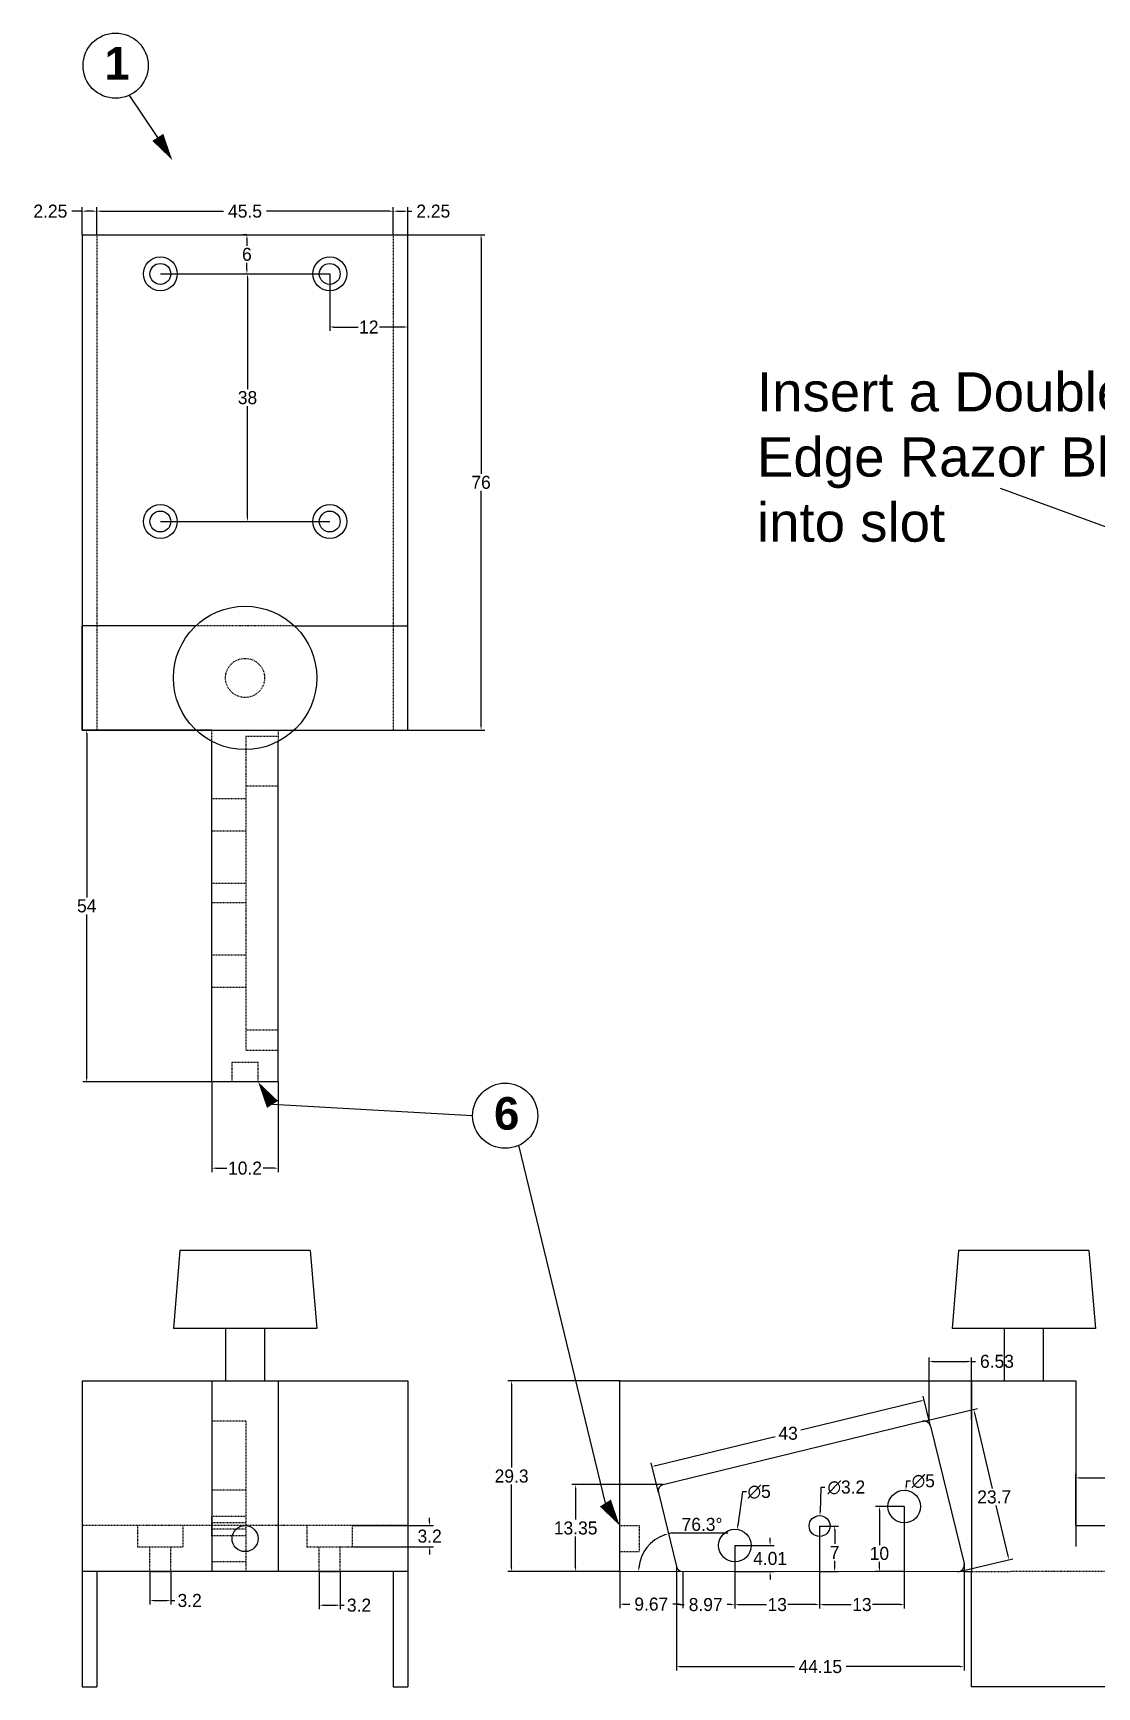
# Model space of a CAD drawing. Header units: millimetres. Extents: x -16619 to -11657, y 7083 to 8935.
# Drawn here: x -16618.8 to -16455.5, y 7735.2 to 7989.1 of the extents above; entities that cross this region are included whole.
import ezdxf

# ---------------------------------------------------------------- set-up
doc = ezdxf.new("R2010")
doc.units = ezdxf.units.MM
doc.header["$LTSCALE"] = 0.5
doc.header["$MEASUREMENT"] = 0
doc.linetypes.add('HIDDEN', pattern=[0.375, 0.25, -0.125])
for name, color, linetype in [('DIMS', 1, 'Continuous'), ('HIDDEN', 7, 'HIDDEN'), ('MODEL', 7, 'Continuous')]:
    doc.layers.add(name, color=color, linetype=linetype)
doc.dimstyles.get("Standard").update_dxf_attribs({"dimtxt": 0.18, "dimasz": 0.18, "dimexe": 0.18, "dimexo": 0.0625, "dimgap": 0.09, "dimtad": 0, "dimtih": 1, "dimtoh": 1, "dimdec": 4, "dimzin": 0, "dimdsep": 46, "dimtxsty": 'Standard', "dimcen": 0.09, "dimadec": 3, "dimazin": 0, "dimtfac": 1, "dimtdec": 4, "dimtofl": 0, "dimtmove": 0, "dimatfit": 3, "dimfxl": 1, "dimtolj": 1, "dimtzin": 0, "dimarcsym": 0})

# ---------------------------------------------------------------- blocks, each defined once
blk = doc.blocks.new('*D118')
at = {"layer": 'Defpoints', "color": 0}
for p in [(-16522.85, 7765.08), (-16525.3, 7755.51), (-16528.78, 7752.94), (-16520.08, 7753.7), (-16475.78, 7752.92)]:
    blk.add_point(p, dxfattribs=at)
at = {"layer": 'DIMS', "color": 0, "lineweight": -2}
blk.add_line((-16520.72, 7758.87), (-16512.19, 7758.87), dxfattribs=at)
for start, end in [(109.4409, 174.2414), (97.9591, 103.7)]:
    blk.add_arc((-16519.89, 7752.94), 5.99, start, end, dxfattribs=at)
at = {"layer": 'DIMS', "color": 0}
for points in [[(-16521.91, 7758.68), (-16521.86, 7758.49), (-16521.31, 7758.76)], [(-16525.75, 7753.53), (-16525.95, 7753.54), (-16525.88, 7752.94)]]:
    blk.add_solid(points, dxfattribs=at)
at = {"layer": 'DIMS', "color": 0, "insert": (-16516.15, 7760.17), "char_height": 2, "attachment_point": 5}
blk.add_mtext('\\A1;76.3°', dxfattribs=at)
blk = doc.blocks.new('*D119')
at = {"layer": 'Defpoints', "color": 0}
for p in [(-16522.12, 7766.29), (-16535.55, 7752.94), (-16528.78, 7752.94)]:
    blk.add_point(p, dxfattribs=at)
at = {"layer": 'DIMS', "color": 0, "lineweight": -2}
for p, q in [((-16522.12, 7766.29), (-16536.15, 7766.29)), ((-16535.55, 7765.69), (-16535.55, 7760.92)), ((-16535.55, 7753.54), (-16535.55, 7758.32)), ((-16528.78, 7752.94), (-16536.15, 7752.94))]:
    blk.add_line(p, q, dxfattribs=at)
at = {"layer": 'DIMS', "color": 0}
for points in [[(-16535.65, 7765.69), (-16535.45, 7765.69), (-16535.55, 7766.29)], [(-16535.65, 7753.54), (-16535.45, 7753.54), (-16535.55, 7752.94)]]:
    blk.add_solid(points, dxfattribs=at)
at = {"layer": 'DIMS', "color": 0, "insert": (-16535.55, 7759.62), "char_height": 2, "attachment_point": 5}
blk.add_mtext('\\A1;13.35', dxfattribs=at)
blk = doc.blocks.new('*D120')
at = {"layer": 'Defpoints', "color": 0}
for p in [(-16482.05, 7779.25), (-16481.08, 7775.27), (-16522.85, 7765.08)]:
    blk.add_point(p, dxfattribs=at)
at = {"layer": 'DIMS', "color": 0, "lineweight": -2}
for p, q in [((-16481.08, 7775.27), (-16482.19, 7779.84)), ((-16482.63, 7779.11), (-16500.97, 7774.64)), ((-16523.24, 7769.21), (-16504.9, 7773.68)), ((-16522.85, 7765.08), (-16523.97, 7769.65))]:
    blk.add_line(p, q, dxfattribs=at)
at = {"layer": 'DIMS', "color": 0}
for points in [[(-16482.65, 7779.21), (-16482.61, 7779.02), (-16482.05, 7779.25)], [(-16523.26, 7769.31), (-16523.22, 7769.12), (-16523.82, 7769.07)]]:
    blk.add_solid(points, dxfattribs=at)
at = {"layer": 'DIMS', "color": 0, "insert": (-16502.94, 7774.16), "char_height": 2, "attachment_point": 5}
blk.add_mtext('\\A1;43', dxfattribs=at)
blk = doc.blocks.new('*D121')
at = {"layer": 'Defpoints', "color": 0}
for p in [(-16482.28, 7776), (-16469.04, 7754.76), (-16476.88, 7752.92)]:
    blk.add_point(p, dxfattribs=at)
at = {"layer": 'DIMS', "color": 0, "lineweight": -2}
for p, q in [((-16482.28, 7776), (-16473.87, 7777.98)), ((-16474.31, 7777.25), (-16471.6, 7765.69)), ((-16469.18, 7755.34), (-16470.99, 7763.09)), ((-16476.88, 7752.92), (-16468.46, 7754.9))]:
    blk.add_line(p, q, dxfattribs=at)
at = {"layer": 'DIMS', "color": 0}
for points in [[(-16474.22, 7777.28), (-16474.41, 7777.23), (-16474.45, 7777.84)], [(-16469.08, 7755.37), (-16469.28, 7755.32), (-16469.04, 7754.76)]]:
    blk.add_solid(points, dxfattribs=at)
at = {"layer": 'DIMS', "color": 0, "insert": (-16471.3, 7764.39), "char_height": 2, "attachment_point": 5}
blk.add_mtext('\\A1;23.7', dxfattribs=at)
blk = doc.blocks.new('*D122')
at = {"layer": 'Defpoints', "color": 0}
for p in [(-16545.38, 7782.24), (-16528.78, 7782.24), (-16528.78, 7752.94)]:
    blk.add_point(p, dxfattribs=at)
at = {"layer": 'DIMS', "color": 0, "lineweight": -2}
for p, q in [((-16528.78, 7782.24), (-16545.98, 7782.24)), ((-16545.38, 7781.64), (-16545.38, 7768.89)), ((-16545.38, 7753.54), (-16545.38, 7766.29)), ((-16528.78, 7752.94), (-16545.98, 7752.94))]:
    blk.add_line(p, q, dxfattribs=at)
at = {"layer": 'DIMS', "color": 0}
for points in [[(-16545.48, 7781.64), (-16545.28, 7781.64), (-16545.38, 7782.24)], [(-16545.48, 7753.54), (-16545.28, 7753.54), (-16545.38, 7752.94)]]:
    blk.add_solid(points, dxfattribs=at)
at = {"layer": 'DIMS', "color": 0, "insert": (-16545.38, 7767.59), "char_height": 2, "attachment_point": 5}
blk.add_mtext('\\A1;29.3', dxfattribs=at)
blk = doc.blocks.new('*D123')
at = {"layer": 'Defpoints', "color": 0}
for p in [(-16609.05, 7961.72), (-16611.3, 7958.1), (-16609.05, 7958.1)]:
    blk.add_point(p, dxfattribs=at)
at = {"layer": 'DIMS', "color": 0, "lineweight": -2}
for p, q in [((-16611.3, 7961.72), (-16612.88, 7961.72)), ((-16611.3, 7958.1), (-16611.3, 7962.32)), ((-16609.65, 7961.72), (-16610.7, 7961.72)), ((-16609.05, 7958.1), (-16609.05, 7962.32))]:
    blk.add_line(p, q, dxfattribs=at)
at = {"layer": 'DIMS', "color": 0}
for points in [[(-16610.7, 7961.82), (-16610.7, 7961.62), (-16611.3, 7961.72)], [(-16609.65, 7961.82), (-16609.65, 7961.62), (-16609.05, 7961.72)]]:
    blk.add_solid(points, dxfattribs=at)
at = {"layer": 'DIMS', "color": 0, "insert": (-16616.18, 7961.72), "char_height": 2, "attachment_point": 5}
blk.add_mtext('\\A1;2.25', dxfattribs=at)
blk = doc.blocks.new('*D124')
at = {"layer": 'Defpoints', "color": 0}
for p in [(-16563.55, 7961.72), (-16609.05, 7958.1), (-16563.55, 7958.1)]:
    blk.add_point(p, dxfattribs=at)
at = {"layer": 'DIMS', "color": 0, "lineweight": -2}
for p, q in [((-16609.05, 7958.1), (-16609.05, 7962.32)), ((-16608.45, 7961.72), (-16589.6, 7961.72)), ((-16564.15, 7961.72), (-16583, 7961.72)), ((-16563.55, 7958.1), (-16563.55, 7962.32))]:
    blk.add_line(p, q, dxfattribs=at)
at = {"layer": 'DIMS', "color": 0}
for points in [[(-16608.45, 7961.82), (-16608.45, 7961.62), (-16609.05, 7961.72)], [(-16564.15, 7961.82), (-16564.15, 7961.62), (-16563.55, 7961.72)]]:
    blk.add_solid(points, dxfattribs=at)
at = {"layer": 'DIMS', "color": 0, "insert": (-16586.3, 7961.72), "char_height": 2, "attachment_point": 5}
blk.add_mtext('\\A1;45.5', dxfattribs=at)
blk = doc.blocks.new('*D125')
at = {"layer": 'Defpoints', "color": 0}
for p in [(-16561.3, 7961.72), (-16563.55, 7958.1), (-16561.3, 7958.1)]:
    blk.add_point(p, dxfattribs=at)
at = {"layer": 'DIMS', "color": 0, "lineweight": -2}
for p, q in [((-16563.55, 7958.1), (-16563.55, 7962.32)), ((-16562.95, 7961.72), (-16561.9, 7961.72)), ((-16561.3, 7958.1), (-16561.3, 7962.32)), ((-16561.3, 7961.72), (-16560.7, 7961.72))]:
    blk.add_line(p, q, dxfattribs=at)
at = {"layer": 'DIMS', "color": 0}
for points in [[(-16562.95, 7961.82), (-16562.95, 7961.62), (-16563.55, 7961.72)], [(-16561.9, 7961.82), (-16561.9, 7961.62), (-16561.3, 7961.72)]]:
    blk.add_solid(points, dxfattribs=at)
at = {"layer": 'DIMS', "color": 0, "insert": (-16557.4, 7961.72), "char_height": 2, "attachment_point": 5}
blk.add_mtext('\\A1;2.25', dxfattribs=at)
blk = doc.blocks.new('*D126')
at = {"layer": 'Defpoints', "color": 0}
for p in [(-16561.3, 7958.1), (-16561.3, 7882.1), (-16550.07, 7882.1)]:
    blk.add_point(p, dxfattribs=at)
at = {"layer": 'DIMS', "color": 0, "lineweight": -2}
for p, q in [((-16561.3, 7958.1), (-16549.47, 7958.1)), ((-16550.07, 7957.5), (-16550.07, 7921.4)), ((-16550.07, 7882.7), (-16550.07, 7918.8)), ((-16561.3, 7882.1), (-16549.47, 7882.1))]:
    blk.add_line(p, q, dxfattribs=at)
at = {"layer": 'DIMS', "color": 0}
for points in [[(-16550.17, 7957.5), (-16549.97, 7957.5), (-16550.07, 7958.1)], [(-16550.17, 7882.7), (-16549.97, 7882.7), (-16550.07, 7882.1)]]:
    blk.add_solid(points, dxfattribs=at)
at = {"layer": 'DIMS', "color": 0, "insert": (-16550.07, 7920.1), "char_height": 2, "attachment_point": 5}
blk.add_mtext('\\A1;76', dxfattribs=at)
blk = doc.blocks.new('*D129')
at = {"layer": 'Defpoints', "color": 0}
for p in [(-16528.78, 7752.94), (-16519.11, 7752.94), (-16519.11, 7747.94)]:
    blk.add_point(p, dxfattribs=at)
at = {"layer": 'DIMS', "color": 0, "lineweight": -2}
for p, q in [((-16528.78, 7752.94), (-16528.78, 7747.34)), ((-16519.11, 7752.94), (-16519.11, 7747.34)), ((-16528.18, 7747.94), (-16527.24, 7747.94)), ((-16519.71, 7747.94), (-16520.64, 7747.94))]:
    blk.add_line(p, q, dxfattribs=at)
at = {"layer": 'DIMS', "color": 0}
for points in [[(-16528.18, 7748.04), (-16528.18, 7747.84), (-16528.78, 7747.94)], [(-16519.71, 7748.04), (-16519.71, 7747.84), (-16519.11, 7747.94)]]:
    blk.add_solid(points, dxfattribs=at)
at = {"layer": 'DIMS', "color": 0, "insert": (-16523.94, 7747.94), "char_height": 2, "attachment_point": 5}
blk.add_mtext('\\A1;9.67', dxfattribs=at)
blk = doc.blocks.new('*D130')
at = {"layer": 'Defpoints', "color": 0}
for p in [(-16398.78, 7767.32), (-16458.78, 7759.99), (-16398.78, 7759.99)]:
    blk.add_point(p, dxfattribs=at)
at = {"layer": 'DIMS', "color": 0, "lineweight": -2}
for p, q in [((-16458.78, 7759.99), (-16458.78, 7767.92)), ((-16458.18, 7767.32), (-16430.58, 7767.32)), ((-16399.38, 7767.32), (-16426.98, 7767.32)), ((-16398.78, 7759.99), (-16398.78, 7767.92))]:
    blk.add_line(p, q, dxfattribs=at)
at = {"layer": 'DIMS', "color": 0}
for points in [[(-16458.18, 7767.42), (-16458.18, 7767.22), (-16458.78, 7767.32)], [(-16399.38, 7767.42), (-16399.38, 7767.22), (-16398.78, 7767.32)]]:
    blk.add_solid(points, dxfattribs=at)
at = {"layer": 'DIMS', "color": 0, "insert": (-16428.78, 7767.32), "char_height": 2, "attachment_point": 5}
blk.add_mtext('\\A1;60', dxfattribs=at)
blk = doc.blocks.new('*D131')
at = {"layer": 'Defpoints', "color": 0}
for p in [(-16591.4, 7882.1), (-16610.6, 7828.1), (-16591.4, 7828.1)]:
    blk.add_point(p, dxfattribs=at)
at = {"layer": 'DIMS', "color": 0, "lineweight": -2}
for p, q in [((-16591.4, 7882.1), (-16611.2, 7882.1)), ((-16610.6, 7881.5), (-16610.6, 7856.4)), ((-16610.6, 7828.7), (-16610.6, 7853.8)), ((-16591.4, 7828.1), (-16611.2, 7828.1))]:
    blk.add_line(p, q, dxfattribs=at)
at = {"layer": 'DIMS', "color": 0}
for points in [[(-16610.7, 7881.5), (-16610.5, 7881.5), (-16610.6, 7882.1)], [(-16610.7, 7828.7), (-16610.5, 7828.7), (-16610.6, 7828.1)]]:
    blk.add_solid(points, dxfattribs=at)
at = {"layer": 'DIMS', "color": 0, "insert": (-16610.6, 7855.1), "char_height": 2, "attachment_point": 5}
blk.add_mtext('\\A1;54', dxfattribs=at)
blk = doc.blocks.new('*D132')
at = {"layer": 'Defpoints', "color": 0}
for p in [(-16591.4, 7828.1), (-16581.2, 7828.1), (-16581.2, 7814.85)]:
    blk.add_point(p, dxfattribs=at)
at = {"layer": 'DIMS', "color": 0, "lineweight": -2}
for p, q in [((-16591.4, 7828.1), (-16591.4, 7814.25)), ((-16581.2, 7828.1), (-16581.2, 7814.25)), ((-16590.8, 7814.85), (-16589.1, 7814.85)), ((-16581.8, 7814.85), (-16583.5, 7814.85))]:
    blk.add_line(p, q, dxfattribs=at)
at = {"layer": 'DIMS', "color": 0}
for points in [[(-16590.8, 7814.95), (-16590.8, 7814.75), (-16591.4, 7814.85)], [(-16581.8, 7814.95), (-16581.8, 7814.75), (-16581.2, 7814.85)]]:
    blk.add_solid(points, dxfattribs=at)
at = {"layer": 'DIMS', "color": 0, "insert": (-16586.3, 7814.85), "char_height": 2, "attachment_point": 5}
blk.add_mtext('\\A1;10.2', dxfattribs=at)
blk = doc.blocks.new('*D133')
at = {"layer": 'Defpoints', "color": 0}
for p in [(-16474.78, 7785.2), (-16481.31, 7776.23), (-16474.78, 7776.23)]:
    blk.add_point(p, dxfattribs=at)
at = {"layer": 'DIMS', "color": 0, "lineweight": -2}
for p, q in [((-16481.31, 7776.23), (-16481.31, 7785.8)), ((-16480.71, 7785.2), (-16475.38, 7785.2)), ((-16474.78, 7776.23), (-16474.78, 7785.8)), ((-16474.78, 7785.2), (-16474.18, 7785.2))]:
    blk.add_line(p, q, dxfattribs=at)
at = {"layer": 'DIMS', "color": 0}
for points in [[(-16480.71, 7785.3), (-16480.71, 7785.1), (-16481.31, 7785.2)], [(-16475.38, 7785.3), (-16475.38, 7785.1), (-16474.78, 7785.2)]]:
    blk.add_solid(points, dxfattribs=at)
at = {"layer": 'DIMS', "color": 0, "insert": (-16470.88, 7785.2), "char_height": 2, "attachment_point": 5}
blk.add_mtext('\\A1;6.53', dxfattribs=at)
blk = doc.blocks.new('*D134')
at = {"layer": 'Defpoints', "color": 0}
for p in [(-16520.08, 7753.7), (-16475.93, 7754.16), (-16475.93, 7738.35)]:
    blk.add_point(p, dxfattribs=at)
at = {"layer": 'DIMS', "color": 0, "lineweight": -2}
for p, q in [((-16520.08, 7753.7), (-16520.08, 7737.75)), ((-16475.93, 7754.16), (-16475.93, 7737.75)), ((-16519.48, 7738.35), (-16501.97, 7738.35)), ((-16476.53, 7738.35), (-16494.04, 7738.35))]:
    blk.add_line(p, q, dxfattribs=at)
at = {"layer": 'DIMS', "color": 0}
for points in [[(-16519.48, 7738.45), (-16519.48, 7738.25), (-16520.08, 7738.35)], [(-16476.53, 7738.45), (-16476.53, 7738.25), (-16475.93, 7738.35)]]:
    blk.add_solid(points, dxfattribs=at)
at = {"layer": 'DIMS', "color": 0, "insert": (-16498, 7738.35), "char_height": 2, "attachment_point": 5}
blk.add_mtext('\\A1;44.15', dxfattribs=at)
blk = doc.blocks.new('*D135')
at = {"layer": 'Defpoints', "color": 0}
for p in [(-16511.11, 7756.94), (-16511.11, 7752.93), (-16505.7, 7752.93)]:
    blk.add_point(p, dxfattribs=at)
at = {"layer": 'DIMS', "color": 0, "lineweight": -2}
for p, q in [((-16511.11, 7756.94), (-16505.1, 7756.94)), ((-16505.7, 7757.54), (-16505.7, 7758.14)), ((-16511.11, 7752.93), (-16505.1, 7752.93)), ((-16505.7, 7752.33), (-16505.7, 7751.73))]:
    blk.add_line(p, q, dxfattribs=at)
at = {"layer": 'DIMS', "color": 0}
for points in [[(-16505.8, 7757.54), (-16505.6, 7757.54), (-16505.7, 7756.94)], [(-16505.8, 7752.33), (-16505.6, 7752.33), (-16505.7, 7752.93)]]:
    blk.add_solid(points, dxfattribs=at)
at = {"layer": 'DIMS', "color": 0, "insert": (-16505.7, 7754.94), "char_height": 2, "attachment_point": 5}
blk.add_mtext('\\A1;4.01', dxfattribs=at)
blk = doc.blocks.new('*D136')
at = {"layer": 'Defpoints', "color": 0}
for p in [(-16498.11, 7759.93), (-16498.11, 7752.93), (-16495.79, 7752.93)]:
    blk.add_point(p, dxfattribs=at)
at = {"layer": 'DIMS', "color": 0, "lineweight": -2}
for p, q in [((-16498.11, 7759.93), (-16495.19, 7759.93)), ((-16495.79, 7759.33), (-16495.79, 7757.19)), ((-16495.79, 7753.53), (-16495.79, 7754.59)), ((-16498.11, 7752.93), (-16495.19, 7752.93))]:
    blk.add_line(p, q, dxfattribs=at)
at = {"layer": 'DIMS', "color": 0}
for points in [[(-16495.89, 7759.33), (-16495.69, 7759.33), (-16495.79, 7759.93)], [(-16495.89, 7753.53), (-16495.69, 7753.53), (-16495.79, 7752.93)]]:
    blk.add_solid(points, dxfattribs=at)
at = {"layer": 'DIMS', "color": 0, "insert": (-16495.79, 7755.89), "char_height": 2, "attachment_point": 5}
blk.add_mtext('\\A1;7', dxfattribs=at)
blk = doc.blocks.new('*D137')
at = {"layer": 'Defpoints', "color": 0}
for p in [(-16485.11, 7762.93), (-16488.92, 7752.93), (-16485.11, 7752.93)]:
    blk.add_point(p, dxfattribs=at)
at = {"layer": 'DIMS', "color": 0, "lineweight": -2}
for p, q in [((-16485.11, 7762.93), (-16489.52, 7762.93)), ((-16488.92, 7762.33), (-16488.92, 7757.02)), ((-16488.92, 7753.53), (-16488.92, 7754.42)), ((-16485.11, 7752.93), (-16489.52, 7752.93))]:
    blk.add_line(p, q, dxfattribs=at)
at = {"layer": 'DIMS', "color": 0}
for points in [[(-16489.02, 7762.33), (-16488.82, 7762.33), (-16488.92, 7762.93)], [(-16489.02, 7753.53), (-16488.82, 7753.53), (-16488.92, 7752.93)]]:
    blk.add_solid(points, dxfattribs=at)
at = {"layer": 'DIMS', "color": 0, "insert": (-16488.92, 7755.72), "char_height": 2, "attachment_point": 5}
blk.add_mtext('\\A1;10', dxfattribs=at)
blk = doc.blocks.new('*D138')
at = {"layer": 'Defpoints', "color": 0}
for p in [(-16511.11, 7756.94), (-16520.08, 7752.94), (-16511.11, 7747.87)]:
    blk.add_point(p, dxfattribs=at)
at = {"layer": 'DIMS', "color": 0, "lineweight": -2}
for p, q in [((-16511.11, 7756.94), (-16511.11, 7747.27)), ((-16520.08, 7752.94), (-16520.08, 7747.27)), ((-16519.48, 7747.87), (-16518.89, 7747.87)), ((-16511.71, 7747.87), (-16512.29, 7747.87))]:
    blk.add_line(p, q, dxfattribs=at)
at = {"layer": 'DIMS', "color": 0}
for points in [[(-16519.48, 7747.97), (-16519.48, 7747.77), (-16520.08, 7747.87)], [(-16511.71, 7747.97), (-16511.71, 7747.77), (-16511.11, 7747.87)]]:
    blk.add_solid(points, dxfattribs=at)
at = {"layer": 'DIMS', "color": 0, "insert": (-16515.59, 7747.87), "char_height": 2, "attachment_point": 5}
blk.add_mtext('\\A1;8.97', dxfattribs=at)
blk = doc.blocks.new('*D139')
at = {"layer": 'Defpoints', "color": 0}
for p in [(-16498.11, 7759.93), (-16511.11, 7756.94), (-16498.11, 7747.87)]:
    blk.add_point(p, dxfattribs=at)
at = {"layer": 'DIMS', "color": 0, "lineweight": -2}
for p, q in [((-16498.11, 7759.93), (-16498.11, 7747.27)), ((-16511.11, 7756.94), (-16511.11, 7747.27)), ((-16510.51, 7747.87), (-16506.24, 7747.87)), ((-16498.71, 7747.87), (-16502.97, 7747.87))]:
    blk.add_line(p, q, dxfattribs=at)
at = {"layer": 'DIMS', "color": 0}
for points in [[(-16510.51, 7747.97), (-16510.51, 7747.77), (-16511.11, 7747.87)], [(-16498.71, 7747.97), (-16498.71, 7747.77), (-16498.11, 7747.87)]]:
    blk.add_solid(points, dxfattribs=at)
at = {"layer": 'DIMS', "color": 0, "insert": (-16504.61, 7747.87), "char_height": 2, "attachment_point": 5}
blk.add_mtext('\\A1;13', dxfattribs=at)
blk = doc.blocks.new('*D140')
at = {"layer": 'Defpoints', "color": 0}
for p in [(-16485.11, 7762.93), (-16498.11, 7759.93), (-16485.11, 7747.87)]:
    blk.add_point(p, dxfattribs=at)
at = {"layer": 'DIMS', "color": 0, "lineweight": -2}
for p, q in [((-16485.11, 7762.93), (-16485.11, 7747.27)), ((-16498.11, 7759.93), (-16498.11, 7747.27)), ((-16497.51, 7747.87), (-16493.24, 7747.87)), ((-16485.71, 7747.87), (-16489.97, 7747.87))]:
    blk.add_line(p, q, dxfattribs=at)
at = {"layer": 'DIMS', "color": 0}
for points in [[(-16497.51, 7747.97), (-16497.51, 7747.77), (-16498.11, 7747.87)], [(-16485.71, 7747.97), (-16485.71, 7747.77), (-16485.11, 7747.87)]]:
    blk.add_solid(points, dxfattribs=at)
at = {"layer": 'DIMS', "color": 0, "insert": (-16491.61, 7747.87), "char_height": 2, "attachment_point": 5}
blk.add_mtext('\\A1;13', dxfattribs=at)
blk = doc.blocks.new('*D141')
at = {"layer": 'Defpoints', "color": 0}
for p in [(-16510.76, 7759.42), (-16511.45, 7754.46)]:
    blk.add_point(p, dxfattribs=at)
at = {"layer": 'DIMS', "color": 0, "lineweight": -2}
for p, q in [((-16509.95, 7765.18), (-16510.68, 7760.01)), ((-16509.35, 7765.18), (-16509.95, 7765.18))]:
    blk.add_line(p, q, dxfattribs=at)
at = {"layer": 'DIMS', "color": 0}
blk.add_solid([(-16510.77, 7760.02), (-16510.58, 7760), (-16510.76, 7759.42)], dxfattribs=at)
at = {"layer": 'DIMS', "color": 0, "insert": (-16507.38, 7765.18), "char_height": 2, "attachment_point": 5}
blk.add_mtext('\\A1;∅5', dxfattribs=at)
blk = doc.blocks.new('*D142')
at = {"layer": 'Defpoints', "color": 0}
for p in [(-16484.88, 7765.42), (-16485.33, 7760.44)]:
    blk.add_point(p, dxfattribs=at)
at = {"layer": 'DIMS', "color": 0, "lineweight": -2}
for p, q in [((-16484.76, 7766.82), (-16484.83, 7766.01)), ((-16484.16, 7766.82), (-16484.76, 7766.82))]:
    blk.add_line(p, q, dxfattribs=at)
at = {"layer": 'DIMS', "color": 0}
blk.add_solid([(-16484.93, 7766.02), (-16484.73, 7766), (-16484.88, 7765.42)], dxfattribs=at)
at = {"layer": 'DIMS', "color": 0, "insert": (-16482.19, 7766.82), "char_height": 2, "attachment_point": 5}
blk.add_mtext('\\A1;∅5', dxfattribs=at)
blk = doc.blocks.new('*D235')
at = {"layer": 'Defpoints', "color": 0}
for p in [(-16498.05, 7761.53), (-16498.16, 7758.33)]:
    blk.add_point(p, dxfattribs=at)
at = {"layer": 'DIMS', "color": 0, "lineweight": -2}
for p, q in [((-16497.9, 7765.85), (-16498.03, 7762.13)), ((-16497.3, 7765.85), (-16497.9, 7765.85))]:
    blk.add_line(p, q, dxfattribs=at)
at = {"layer": 'DIMS', "color": 0}
blk.add_solid([(-16498.13, 7762.13), (-16497.93, 7762.13), (-16498.05, 7761.53)], dxfattribs=at)
at = {"layer": 'DIMS', "color": 0, "insert": (-16494, 7765.85), "char_height": 2, "attachment_point": 5}
blk.add_mtext('\\A1;∅3.2', dxfattribs=at)
blk = doc.blocks.new('*D237')
at = {"layer": 'Defpoints', "color": 0}
for p in [(-16586.01, 7958.1), (-16586.01, 7958.1), (-16599.3, 7952.1)]:
    blk.add_point(p, dxfattribs=at)
at = {"layer": 'DIMS', "color": 0, "lineweight": -2}
for p, q in [((-16586.01, 7958.1), (-16586.61, 7958.1)), ((-16586.01, 7957.5), (-16586.01, 7956.4)), ((-16586.01, 7952.7), (-16586.01, 7953.8)), ((-16599.3, 7952.1), (-16585.41, 7952.1))]:
    blk.add_line(p, q, dxfattribs=at)
at = {"layer": 'DIMS', "color": 0}
for points in [[(-16586.11, 7957.5), (-16585.91, 7957.5), (-16586.01, 7958.1)], [(-16586.11, 7952.7), (-16585.91, 7952.7), (-16586.01, 7952.1)]]:
    blk.add_solid(points, dxfattribs=at)
at = {"layer": 'DIMS', "color": 0, "insert": (-16586.01, 7955.1), "char_height": 2, "attachment_point": 5}
blk.add_mtext('\\A1;6', dxfattribs=at)
blk = doc.blocks.new('*D238')
at = {"layer": 'Defpoints', "color": 0}
for p in [(-16599.3, 7952.1), (-16599.3, 7914.1), (-16585.92, 7914.1)]:
    blk.add_point(p, dxfattribs=at)
at = {"layer": 'DIMS', "color": 0, "lineweight": -2}
for p, q in [((-16599.3, 7952.1), (-16585.32, 7952.1)), ((-16585.92, 7951.5), (-16585.92, 7934.4)), ((-16585.92, 7914.7), (-16585.92, 7931.8)), ((-16599.3, 7914.1), (-16585.32, 7914.1))]:
    blk.add_line(p, q, dxfattribs=at)
at = {"layer": 'DIMS', "color": 0}
for points in [[(-16586.02, 7951.5), (-16585.82, 7951.5), (-16585.92, 7952.1)], [(-16586.02, 7914.7), (-16585.82, 7914.7), (-16585.92, 7914.1)]]:
    blk.add_solid(points, dxfattribs=at)
at = {"layer": 'DIMS', "color": 0, "insert": (-16585.92, 7933.1), "char_height": 2, "attachment_point": 5}
blk.add_mtext('\\A1;38', dxfattribs=at)
blk = doc.blocks.new('*D239')
at = {"layer": 'Defpoints', "color": 0}
for p in [(-16573.3, 7952.1), (-16561.3, 7943.95), (-16561.3, 7943.95)]:
    blk.add_point(p, dxfattribs=at)
at = {"layer": 'DIMS', "color": 0, "lineweight": -2}
for p, q in [((-16573.3, 7952.1), (-16573.3, 7943.35)), ((-16572.7, 7943.95), (-16568.93, 7943.95)), ((-16561.9, 7943.95), (-16565.66, 7943.95)), ((-16561.3, 7943.95), (-16561.3, 7944.55))]:
    blk.add_line(p, q, dxfattribs=at)
at = {"layer": 'DIMS', "color": 0}
for points in [[(-16572.7, 7944.05), (-16572.7, 7943.85), (-16573.3, 7943.95)], [(-16561.9, 7944.05), (-16561.9, 7943.85), (-16561.3, 7943.95)]]:
    blk.add_solid(points, dxfattribs=at)
at = {"layer": 'DIMS', "color": 0, "insert": (-16567.3, 7943.95), "char_height": 2, "attachment_point": 5}
blk.add_mtext('\\A1;12', dxfattribs=at)
blk = doc.blocks.new('*D240')
at = {"layer": 'Defpoints', "color": 0}
for p in [(-16600.9, 7752.94), (-16597.7, 7752.94), (-16597.7, 7748.5)]:
    blk.add_point(p, dxfattribs=at)
at = {"layer": 'DIMS', "color": 0, "lineweight": -2}
for p, q in [((-16600.9, 7752.94), (-16600.9, 7747.9)), ((-16597.7, 7752.94), (-16597.7, 7747.9)), ((-16600.3, 7748.5), (-16598.3, 7748.5)), ((-16597.7, 7748.5), (-16597.1, 7748.5))]:
    blk.add_line(p, q, dxfattribs=at)
at = {"layer": 'DIMS', "color": 0}
for points in [[(-16600.3, 7748.6), (-16600.3, 7748.4), (-16600.9, 7748.5)], [(-16598.3, 7748.6), (-16598.3, 7748.4), (-16597.7, 7748.5)]]:
    blk.add_solid(points, dxfattribs=at)
at = {"layer": 'DIMS', "color": 0, "insert": (-16594.8, 7748.5), "char_height": 2, "attachment_point": 5}
blk.add_mtext('\\A1;3.2', dxfattribs=at)
blk = doc.blocks.new('*D241')
at = {"layer": 'Defpoints', "color": 0}
for p in [(-16574.9, 7752.94), (-16571.7, 7752.94), (-16571.7, 7747.78)]:
    blk.add_point(p, dxfattribs=at)
at = {"layer": 'DIMS', "color": 0, "lineweight": -2}
for p, q in [((-16574.9, 7752.94), (-16574.9, 7747.18)), ((-16571.7, 7752.94), (-16571.7, 7747.18)), ((-16574.3, 7747.78), (-16572.3, 7747.78)), ((-16571.7, 7747.78), (-16571.1, 7747.78))]:
    blk.add_line(p, q, dxfattribs=at)
at = {"layer": 'DIMS', "color": 0}
for points in [[(-16574.3, 7747.88), (-16574.3, 7747.68), (-16574.9, 7747.78)], [(-16572.3, 7747.88), (-16572.3, 7747.68), (-16571.7, 7747.78)]]:
    blk.add_solid(points, dxfattribs=at)
at = {"layer": 'DIMS', "color": 0, "insert": (-16568.8, 7747.78), "char_height": 2, "attachment_point": 5}
blk.add_mtext('\\A1;3.2', dxfattribs=at)
blk = doc.blocks.new('*D242')
at = {"layer": 'Defpoints', "color": 0}
for p in [(-16569.8, 7759.99), (-16569.8, 7756.76), (-16557.96, 7756.76)]:
    blk.add_point(p, dxfattribs=at)
at = {"layer": 'DIMS', "color": 0, "lineweight": -2}
for p, q in [((-16569.8, 7759.99), (-16557.36, 7759.99)), ((-16557.96, 7760.59), (-16557.96, 7761.19)), ((-16569.8, 7756.76), (-16557.36, 7756.76)), ((-16557.96, 7756.16), (-16557.96, 7755.56))]:
    blk.add_line(p, q, dxfattribs=at)
at = {"layer": 'DIMS', "color": 0}
for points in [[(-16558.06, 7760.59), (-16557.86, 7760.59), (-16557.96, 7759.99)], [(-16558.06, 7756.16), (-16557.86, 7756.16), (-16557.96, 7756.76)]]:
    blk.add_solid(points, dxfattribs=at)
at = {"layer": 'DIMS', "color": 0, "insert": (-16557.96, 7758.37), "char_height": 2, "attachment_point": 5}
blk.add_mtext('\\A1;3.2', dxfattribs=at)

msp = doc.modelspace()

# ---------------------------------------------------------------- linework, layer by layer
at = {"layer": 'DIMS'}
for p, q in [((-16585.407, 7952.098), (-16573.295, 7952.098)), ((-16585.324, 7914.098), (-16573.295, 7914.098)), ((-16458.775, 7759.989), (-16458.775, 7756.789))]:
    msp.add_line(p, q, dxfattribs=at)
at = {"layer": 'HIDDEN'}
for p, q in [((-16609.045, 7958.098), (-16609.045, 7882.098)), ((-16563.545, 7958.098), (-16563.545, 7882.098)), ((-16598.628, 7898.098), (-16598.628, 7898.098)), ((-16578.745, 7898.098), (-16593.845, 7898.098)), ((-16591.395, 7880.352), (-16591.395, 7882.098)), ((-16581.195, 7882.098), (-16581.195, 7880.352)), ((-16581.195, 7881.098), (-16586.195, 7881.098)), ((-16586.195, 7881.098), (-16586.195, 7832.97)), ((-16586.195, 7873.538), (-16581.195, 7873.538)), ((-16591.395, 7871.598), (-16586.195, 7871.598)), ((-16591.395, 7828.098), (-16591.395, 7869.098)), ((-16586.195, 7866.598), (-16591.395, 7866.598)), ((-16591.395, 7858.598), (-16586.195, 7858.598)), ((-16586.195, 7855.598), (-16591.395, 7855.598)), ((-16591.395, 7847.598), (-16586.195, 7847.598)), ((-16586.195, 7842.598), (-16591.395, 7842.598)), ((-16586.195, 7836.098), (-16581.195, 7836.098)), ((-16586.195, 7832.97), (-16581.195, 7832.97)), ((-16588.295, 7831.098), (-16584.295, 7831.098)), ((-16588.295, 7828.098), (-16588.295, 7831.098)), ((-16584.295, 7828.098), (-16584.295, 7831.098)), ((-16586.195, 7776.003), (-16591.395, 7776.003)), ((-16586.195, 7776.003), (-16586.195, 7752.939)), ((-16586.195, 7765.426), (-16591.395, 7765.426)), ((-16561.295, 7759.989), (-16611.295, 7759.989)), ((-16602.795, 7759.989), (-16602.795, 7756.758)), ((-16595.795, 7756.758), (-16595.795, 7759.989)), ((-16591.395, 7758.431), (-16591.395, 7761.431)), ((-16591.395, 7761.431), (-16586.195, 7761.431)), ((-16586.195, 7760.426), (-16591.395, 7760.426)), ((-16586.195, 7759.439), (-16591.395, 7759.439)), ((-16576.795, 7759.989), (-16576.795, 7756.758)), ((-16569.795, 7756.758), (-16569.795, 7759.989)), ((-16528.775, 7759.999), (-16525.775, 7759.999)), ((-16525.775, 7759.999), (-16525.775, 7755.999)), ((-16602.795, 7756.758), (-16595.795, 7756.758)), ((-16600.895, 7752.939), (-16600.895, 7756.758)), ((-16597.695, 7752.939), (-16597.695, 7756.758)), ((-16586.195, 7758.431), (-16591.395, 7758.431)), ((-16576.795, 7756.758), (-16569.795, 7756.758)), ((-16574.895, 7752.939), (-16574.895, 7756.758)), ((-16571.695, 7752.939), (-16571.695, 7756.758)), ((-16586.195, 7754.439), (-16591.395, 7754.439)), ((-16528.775, 7755.999), (-16525.775, 7755.999)), ((-16600.895, 7752.939), (-16597.695, 7752.939)), ((-16574.895, 7752.939), (-16571.695, 7752.939)), ((-16398.775, 7752.989), (-16474.775, 7752.923))]:
    msp.add_line(p, q, dxfattribs=at)
msp.add_circle((-16586.295, 7890.098), 3, dxfattribs=at)
at = {"layer": 'MODEL'}
for p, q in [((-16599.689, 7973.054), (-16604.08, 7979.562)), ((-16611.295, 7958.098), (-16611.295, 7882.098)), ((-16611.295, 7958.098), (-16561.295, 7958.098)), ((-16561.295, 7882.098), (-16561.295, 7958.098)), ((-16413.393, 7898.241), (-16470.321, 7919.178)), ((-16611.295, 7882.098), (-16611.295, 7898.098)), ((-16593.845, 7898.098), (-16611.295, 7898.098)), ((-16578.745, 7898.098), (-16561.295, 7898.098)), ((-16611.295, 7882.098), (-16561.295, 7882.098)), ((-16591.395, 7828.098), (-16591.395, 7880.352)), ((-16581.195, 7828.098), (-16581.195, 7880.352)), ((-16581.195, 7828.098), (-16591.395, 7828.098)), ((-16551.361, 7822.9), (-16582.082, 7824.641)), ((-16530.989, 7763.456), (-16544.278, 7818.402)), ((-16596.295, 7802.239), (-16597.295, 7790.239)), ((-16576.295, 7802.239), (-16596.295, 7802.239)), ((-16576.295, 7802.239), (-16575.295, 7790.239)), ((-16476.775, 7802.239), (-16477.775, 7790.239)), ((-16456.775, 7802.239), (-16476.775, 7802.239)), ((-16456.775, 7802.239), (-16455.775, 7790.239)), ((-16575.295, 7790.239), (-16597.295, 7790.239)), ((-16583.295, 7790.239), (-16589.295, 7790.239)), ((-16589.295, 7790.239), (-16589.295, 7782.239)), ((-16583.295, 7790.239), (-16583.295, 7782.239)), ((-16455.775, 7790.239), (-16477.775, 7790.239)), ((-16463.775, 7790.239), (-16469.775, 7790.239)), ((-16469.775, 7790.239), (-16469.775, 7782.239)), ((-16463.775, 7790.239), (-16463.775, 7782.239)), ((-16611.295, 7782.239), (-16611.295, 7735.239)), ((-16611.295, 7782.239), (-16561.295, 7782.239)), ((-16591.395, 7782.239), (-16591.395, 7752.939)), ((-16581.195, 7782.239), (-16581.195, 7752.939)), ((-16561.295, 7782.239), (-16561.295, 7735.239)), ((-16528.775, 7752.939), (-16528.775, 7782.239)), ((-16528.775, 7782.239), (-16458.775, 7782.239)), ((-16474.775, 7782.239), (-16474.775, 7752.923)), ((-16458.775, 7782.239), (-16458.775, 7759.989)), ((-16522.117, 7766.293), (-16482.284, 7776.003)), ((-16481.075, 7775.268), (-16475.93, 7754.16)), ((-16522.852, 7765.084), (-16520.077, 7753.703)), ((-16458.775, 7759.989), (-16398.775, 7759.989)), ((-16561.295, 7752.939), (-16611.295, 7752.939)), ((-16609.045, 7752.939), (-16609.045, 7735.239)), ((-16563.545, 7752.939), (-16563.545, 7735.239)), ((-16475.775, 7752.923), (-16528.775, 7752.939)), ((-16474.775, 7752.923), (-16475.775, 7752.923)), ((-16474.775, 7735.239), (-16474.775, 7752.923)), ((-16611.295, 7735.239), (-16609.045, 7735.239)), ((-16563.545, 7735.239), (-16561.295, 7735.239)), ((-16398.775, 7735.239), (-16474.775, 7735.239))]:
    msp.add_line(p, q, dxfattribs=at)
for points in [[(-16597.475, 7969.597, 0, 2, 0), (-16599.689, 7973.054, 2, 2, 0)], [(-16584.295, 7828.098, 0, 2, 0), (-16582.082, 7824.641, 2, 2, 0)], [(-16528.775, 7759.999, 0, 2, 0), (-16530.989, 7763.456, 2, 2, 0)]]:
    msp.add_lwpolyline(points, format="xyseb", dxfattribs=at)
for centre, radius in [((-16606.163, 7984.06), 5), ((-16599.295, 7952.098), 2.6), ((-16599.295, 7952.098), 1.6), ((-16573.295, 7952.098), 2.6), ((-16573.295, 7952.098), 1.6), ((-16599.295, 7914.098), 2.6), ((-16573.295, 7914.098), 2.6), ((-16599.295, 7914.098), 1.6), ((-16573.295, 7914.098), 1.6), ((-16586.295, 7890.098), 11), ((-16546.361, 7822.9), 5), ((-16485.106, 7762.926), 2.5), ((-16586.295, 7757.999), 2), ((-16511.106, 7756.939), 2.5), ((-16498.106, 7759.931), 1.6)]:
    msp.add_circle(centre, radius, dxfattribs=at)
for centre, start, end in [((-16482.047, 7775.031), 13.7, 103.7), ((-16521.88, 7765.321), 103.7, 193.7), ((-16519.106, 7753.939), 193.7, 269.9777), ((-16476.901, 7753.923), 269.9777, 13.7)]:
    msp.add_arc(centre, 1, start, end, dxfattribs=at)

# ---------------------------------------------------------------- texts
at = {"layer": 'MODEL', "attachment_point": 1}
for s, insert, char_height, width in [('{\\fArial|b1|i0|c0|p34;1}', (-16607.878, 7986.92), 5, 6.22228), ('{\\fArial|b0|i0|c0|p34;\\H105.75x;Insert a Double Edge Razor Blade into slot}', (-16507.713, 7937.004), 0.05674, 75.86621), ('{\\fArial|b1|i0|c0|p34;6}', (-16548.076, 7825.76), 5, 6.22228)]:
    msp.add_mtext(s, dxfattribs=dict(at, insert=insert, char_height=char_height, width=width))

# ---------------------------------------------------------------- dimensions: what is measured, and where the dimension line sits
at = {"layer": 'DIMS'}
for base, p1, p2, override, picture, middle in [((-16609.045, 7961.717), (-16611.295, 7958.098), (-16609.045, 7958.098), {"dimtxt": 2, "dimasz": 0.6, "dimexe": 0.6, "dimexo": 0, "dimgap": 0.3, "dimdec": 2, "dimcen": 5.3, "dimadec": 1, "dimtdec": 2}, '*D123', (-16616.184, 7961.717)), ((-16561.295, 7943.953), (-16573.295, 7952.098), (-16561.295, 7943.953), {"dimtxt": 2, "dimasz": 0.6, "dimexe": 0.6, "dimexo": 0, "dimgap": 0.3, "dimdec": 0, "dimcen": 5.3, "dimadec": 1, "dimtdec": 2}, '*D239', (-16567.295, 7943.953))]:
    dim = msp.add_linear_dim(base=base, p1=p1, p2=p2, dimstyle='Standard', override=override, dxfattribs=at)
    dim.commit()
    dim.dimension.update_dxf_attribs({"geometry": picture, "text_midpoint": middle, "dimtype": 160})
for base, p1, p2, override, picture, middle in [((-16563.545, 7961.717), (-16609.045, 7958.098), (-16563.545, 7958.098), {"dimtxt": 2, "dimasz": 0.6, "dimexe": 0.6, "dimexo": 0, "dimgap": 0.3, "dimdec": 1, "dimcen": 5.3, "dimadec": 1, "dimtdec": 2}, '*D124', (-16586.295, 7961.717)), ((-16561.295, 7961.717), (-16563.545, 7958.098), (-16561.295, 7958.098), {"dimtxt": 2, "dimasz": 0.6, "dimexe": 0.6, "dimexo": 0, "dimgap": 0.3, "dimdec": 2, "dimcen": 5.3, "dimadec": 1, "dimtdec": 2}, '*D125', (-16557.395, 7961.717)), ((-16581.195, 7814.85), (-16591.395, 7828.098), (-16581.195, 7828.098), {"dimtxt": 2, "dimasz": 0.6, "dimexe": 0.6, "dimexo": 0, "dimgap": 0.3, "dimdec": 1, "dimcen": 5.3, "dimadec": 1, "dimtdec": 2}, '*D132', (-16586.295, 7814.85)), ((-16474.7751, 7785.2027), (-16481.31, 7776.2311), (-16474.7751, 7776.2311), {"dimtxt": 2, "dimasz": 0.6, "dimexe": 0.6, "dimexo": 0, "dimgap": 0.3, "dimdec": 2, "dimcen": 5.3, "dimadec": 1, "dimtdec": 2}, '*D133', (-16470.8751, 7785.2027)), ((-16398.775, 7767.316), (-16458.775, 7759.989), (-16398.775, 7759.989), {"dimtxt": 2, "dimasz": 0.6, "dimexe": 0.6, "dimexo": 0, "dimgap": 0.3, "dimdec": 0, "dimcen": 5.3, "dimadec": 1, "dimtdec": 2}, '*D130', (-16428.775, 7767.316)), ((-16485.106, 7747.867), (-16498.106, 7759.931), (-16485.106, 7762.926), {"dimtxt": 2, "dimasz": 0.6, "dimexe": 0.6, "dimexo": 0, "dimgap": 0.3, "dimdec": 0, "dimcen": 5.3, "dimadec": 1, "dimtdec": 2}, '*D140', (-16491.606, 7747.867)), ((-16498.106, 7747.867), (-16511.106, 7756.939), (-16498.106, 7759.931), {"dimtxt": 2, "dimasz": 0.6, "dimexe": 0.6, "dimexo": 0, "dimgap": 0.3, "dimdec": 0, "dimcen": 5.3, "dimadec": 1, "dimtdec": 2}, '*D139', (-16504.606, 7747.867)), ((-16511.106, 7747.867), (-16520.077, 7752.937), (-16511.106, 7756.939), {"dimtxt": 2, "dimasz": 0.6, "dimexe": 0.6, "dimexo": 0, "dimgap": 0.3, "dimdec": 2, "dimcen": 5.3, "dimadec": 1, "dimtdec": 2}, '*D138', (-16515.592, 7747.867)), ((-16597.695, 7748.499), (-16600.895, 7752.939), (-16597.695, 7752.939), {"dimtxt": 2, "dimasz": 0.6, "dimexe": 0.6, "dimexo": 0, "dimgap": 0.3, "dimdec": 1, "dimcen": 5.3, "dimadec": 1, "dimtdec": 2}, '*D240', (-16594.795, 7748.499)), ((-16571.695, 7747.78), (-16574.895, 7752.939), (-16571.695, 7752.939), {"dimtxt": 2, "dimasz": 0.6, "dimexe": 0.6, "dimexo": 0, "dimgap": 0.3, "dimdec": 1, "dimcen": 5.3, "dimadec": 1, "dimtdec": 2}, '*D241', (-16568.795, 7747.78)), ((-16519.106, 7747.938), (-16528.775, 7752.939), (-16519.106, 7752.939), {"dimtxt": 2, "dimasz": 0.6, "dimexe": 0.6, "dimexo": 0, "dimgap": 0.3, "dimdec": 2, "dimcen": 5.3, "dimadec": 1, "dimtdec": 2}, '*D129', (-16523.941, 7747.938)), ((-16475.93, 7738.348), (-16520.077, 7753.703), (-16475.93, 7754.16), {"dimtxt": 2, "dimasz": 0.6, "dimexe": 0.6, "dimexo": 0, "dimgap": 0.3, "dimdec": 2, "dimcen": 5.3, "dimadec": 1, "dimtdec": 2}, '*D134', (-16498.004, 7738.348))]:
    dim = msp.add_linear_dim(base=base, p1=p1, p2=p2, dimstyle='Standard', override=override, dxfattribs=at)
    dim.commit()
    dim.dimension.update_dxf_attribs({"geometry": picture, "text_midpoint": middle})
for base, p1, p2, angle, override, picture, middle, dimtype in [((-16586.007, 7958.098), (-16599.295, 7952.098), (-16586.007, 7958.098), 90, {"dimtxt": 2, "dimasz": 0.6, "dimexe": 0.6, "dimexo": 0, "dimgap": 0.3, "dimdec": 0, "dimcen": 5.3, "dimadec": 1, "dimtdec": 2}, '*D237', (-16586.007, 7955.098), 160), ((-16469.042, 7754.759), (-16482.284, 7776.003), (-16476.875, 7752.923), 283.18905, {"dimtxt": 2, "dimasz": 0.6, "dimexe": 0.6, "dimexo": 0, "dimgap": 0.3, "dimdec": 1, "dimcen": 5.3, "dimadec": 1, "dimtdec": 2}, '*D121', (-16471.299, 7764.391), 161), ((-16535.552, 7752.939), (-16522.117, 7766.293), (-16528.775, 7752.939), 90, {"dimtxt": 2, "dimasz": 0.6, "dimexe": 0.6, "dimexo": 0, "dimgap": 0.3, "dimdec": 2, "dimcen": 5.3, "dimadec": 1, "dimtdec": 2}, '*D119', (-16535.552, 7759.616), 160), ((-16488.924, 7752.926), (-16485.106, 7762.926), (-16485.109, 7752.926), 90, {"dimtxt": 2, "dimasz": 0.6, "dimexe": 0.6, "dimexo": 0, "dimgap": 0.3, "dimdec": 0, "dimcen": 5.3, "dimadec": 1, "dimtdec": 2}, '*D137', (-16488.924, 7755.722), 160), ((-16495.792, 7752.93), (-16498.106, 7759.931), (-16498.108, 7752.93), 90, {"dimtxt": 2, "dimasz": 0.6, "dimexe": 0.6, "dimexo": 0, "dimgap": 0.3, "dimdec": 0, "dimcen": 5.3, "dimadec": 1, "dimtdec": 2}, '*D136', (-16495.792, 7755.888), 160)]:
    dim = msp.add_linear_dim(base=base, p1=p1, p2=p2, angle=angle, dimstyle='Standard', override=override, dxfattribs=at)
    dim.commit()
    dim.dimension.update_dxf_attribs({"geometry": picture, "text_midpoint": middle, "dimtype": dimtype})
for base, p1, p2, override, picture, middle in [((-16550.068, 7882.098), (-16561.295, 7958.098), (-16561.295, 7882.098), {"dimtxt": 2, "dimasz": 0.6, "dimexe": 0.6, "dimexo": 0, "dimgap": 0.3, "dimdec": 0, "dimcen": 5.3, "dimadec": 1, "dimtdec": 2}, '*D126', (-16550.068, 7920.098)), ((-16585.924, 7914.098), (-16599.295, 7952.098), (-16599.295, 7914.098), {"dimtxt": 2, "dimasz": 0.6, "dimexe": 0.6, "dimexo": 0, "dimgap": 0.3, "dimdec": 0, "dimcen": 5.3, "dimadec": 1, "dimtdec": 2}, '*D238', (-16585.924, 7933.098)), ((-16610.597, 7828.098), (-16591.395, 7882.098), (-16591.395, 7828.098), {"dimtxt": 2, "dimasz": 0.6, "dimexe": 0.6, "dimexo": 0, "dimgap": 0.3, "dimdec": 0, "dimcen": 5.3, "dimadec": 1, "dimtdec": 2}, '*D131', (-16610.597, 7855.098)), ((-16545.378, 7782.239), (-16528.775, 7752.939), (-16528.775, 7782.239), {"dimtxt": 2, "dimasz": 0.6, "dimexe": 0.6, "dimexo": 0, "dimgap": 0.3, "dimdec": 1, "dimcen": 5.3, "dimadec": 1, "dimtdec": 2}, '*D122', (-16545.378, 7767.589)), ((-16557.959, 7756.758), (-16569.795, 7759.989), (-16569.795, 7756.758), {"dimtxt": 2, "dimasz": 0.6, "dimexe": 0.6, "dimexo": 0, "dimgap": 0.3, "dimdec": 1, "dimcen": 5.3, "dimadec": 1, "dimtdec": 2}, '*D242', (-16557.959, 7758.374)), ((-16505.6987, 7752.934), (-16511.1062, 7756.9395), (-16511.1075, 7752.934), {"dimtxt": 2, "dimasz": 0.6, "dimexe": 0.6, "dimexo": 0, "dimgap": 0.3, "dimdec": 2, "dimcen": 5.3, "dimadec": 1, "dimtdec": 2}, '*D135', (-16505.6987, 7754.9367))]:
    dim = msp.add_linear_dim(base=base, p1=p1, p2=p2, angle=90, dimstyle='Standard', override=override, dxfattribs=at)
    dim.commit()
    dim.dimension.update_dxf_attribs({"geometry": picture, "text_midpoint": middle})
dim = msp.add_aligned_dim(p1=(-16522.852, 7765.084), p2=(-16481.075, 7775.268), distance=4.103, dimstyle='Standard', override={"dimtxt": 2, "dimasz": 0.6, "dimexe": 0.6, "dimexo": 0, "dimgap": 0.3, "dimdec": 0, "dimcen": 5.3, "dimadec": 1, "dimtdec": 2}, dxfattribs=at)
dim.commit()
dim.dimension.update_dxf_attribs({"geometry": '*D120', "text_midpoint": (-16502.935, 7774.163)})
for p1, p2, override, picture, middle in [((-16498.162, 7758.332), (-16498.051, 7761.53), {"dimtxt": 2, "dimasz": 0.6, "dimexe": 0.6, "dimexo": 0, "dimgap": 0.3, "dimdec": 1, "dimcen": 0, "dimadec": 1, "dimtdec": 2}, '*D235', (-16494.001, 7765.851)), ((-16485.331, 7760.436), (-16484.882, 7765.416), {"dimtxt": 2, "dimasz": 0.6, "dimexe": 0.6, "dimexo": 0, "dimgap": 0.3, "dimdec": 0, "dimcen": 0, "dimadec": 1, "dimtdec": 2}, '*D142', (-16482.189, 7766.818)), ((-16511.454, 7754.464), (-16510.759, 7759.415), {"dimtxt": 2, "dimasz": 0.6, "dimexe": 0.6, "dimexo": 0, "dimgap": 0.3, "dimdec": 0, "dimcen": 0, "dimadec": 1, "dimtdec": 2}, '*D141', (-16507.383, 7765.179))]:
    dim = msp.add_diameter_dim_2p(p1=p1, p2=p2, dimstyle='Standard', override=override, dxfattribs=at)
    dim.commit()
    dim.dimension.update_dxf_attribs({"geometry": picture, "text_midpoint": middle, "dimtype": 163})
dim = msp.add_angular_dim_2l(base=(-16525.3, 7755.511), line1=((-16475.775, 7752.923), (-16528.775, 7752.939)), line2=((-16522.852, 7765.084), (-16520.077, 7753.703)), dimstyle='Standard', override={"dimtxt": 2, "dimasz": 0.6, "dimexe": 0.6, "dimexo": 0, "dimgap": 0.3, "dimtad": 1, "dimdec": 2, "dimcen": 5.3, "dimadec": 1, "dimtdec": 2}, dxfattribs=at)
dim.commit()
dim.dimension.update_dxf_attribs({"geometry": '*D118', "text_midpoint": (-16516.154, 7760.17)})

doc.saveas('drawing.dxf')
